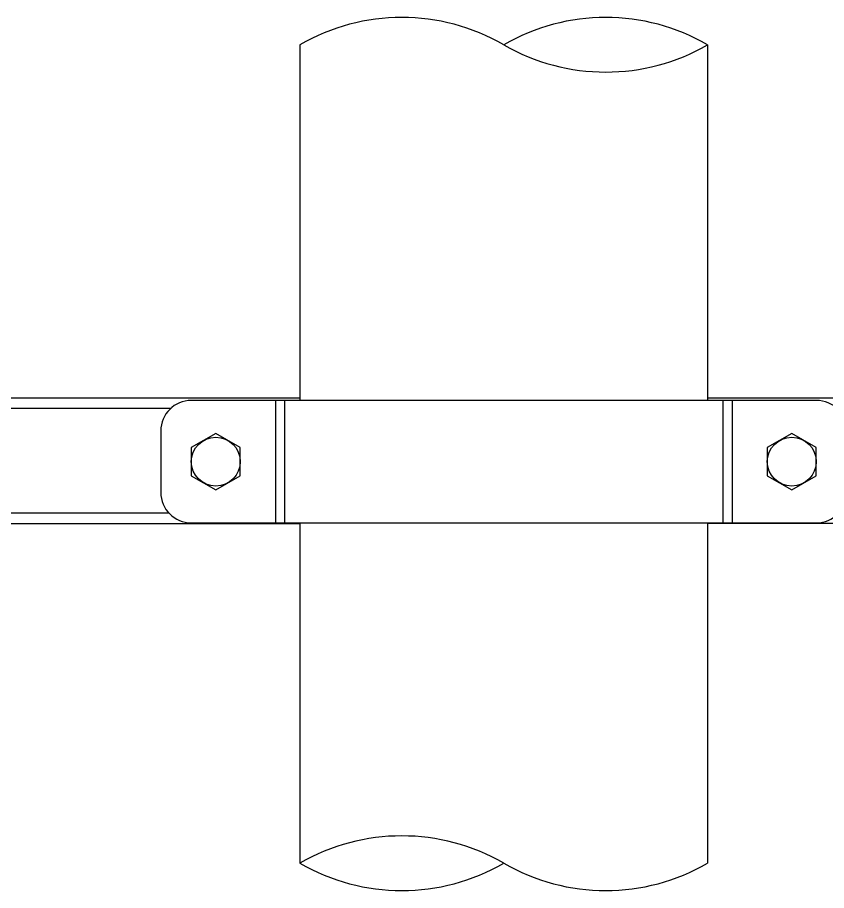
# Model space of a CAD drawing. Extents: x 27938 to 650306, y -92720 to 1524912.
# Drawn here: x 320877 to 323040, y 821061 to 823395 of the extents above; entities that cross this region are included whole.
import ezdxf

# ---------------------------------------------------------------- set-up
doc = ezdxf.new("R2010")
doc.units = 0
doc.header["$LTSCALE"] = 1000
doc.header["$MEASUREMENT"] = 0

msp = doc.modelspace()

# ---------------------------------------------------------------- linework, layer by layer
for p, q in [((321632.2, 823321.6), (321632.2, 822370.9)), ((322722.3, 823321.6), (322722.3, 822370.9)), ((321632.2, 822377.2), (319835.2, 822377.2)), ((323012.6, 822370.9), (321341.9, 822370.9)), ((321566.8, 822370.9), (321566.8, 822043.8)), ((321591.3, 822370.9), (321591.3, 822043.8)), ((323715.8, 822377.2), (322722.3, 822377.2)), ((322763.1, 822370.9), (322763.1, 822043.8)), ((322787.7, 822370.9), (322787.7, 822043.8)), ((321286.7, 822349.5), (319835.2, 822349.5)), ((321260.1, 822289.2), (321260.1, 822125.6)), ((321407.3, 822282.9), (321341.9, 822245.2)), ((321472.7, 822245.2), (321407.3, 822282.9)), ((322947.1, 822282.9), (322881.7, 822245.2)), ((323012.6, 822245.2), (322947.1, 822282.9)), ((321341.9, 822245.2), (321341.9, 822169.6)), ((321472.7, 822169.6), (321472.7, 822245.2)), ((322881.7, 822245.2), (322881.7, 822169.6)), ((323012.6, 822169.6), (323012.6, 822245.2)), ((321341.9, 822169.6), (321407.3, 822131.8)), ((321407.3, 822131.8), (321472.7, 822169.6)), ((322881.7, 822169.6), (322947.1, 822131.8)), ((322947.1, 822131.8), (323012.6, 822169.6)), ((321282.5, 822069.4), (319875.5, 822069.4)), ((321632.2, 822041.6), (319835.2, 822041.2)), ((321341.9, 822043.8), (323012.6, 822043.8)), ((321632.2, 822043.8), (321632.2, 821134.1)), ((322722.3, 822043.8), (322722.3, 821134.1)), ((323715.3, 822042), (322722.3, 822041.8))]:
    msp.add_line(p, q)
for centre in [(321407.3, 822207.4), (322947.1, 822207.4)]:
    msp.add_circle(centre, 65.4)
for centre, radius, start, end in [((321904.7, 822849.6), 545, 60, 120), ((322449.7, 822849.6), 545, 60, 120), ((322449.7, 823793.6), 545, 240, 300), ((321341.9, 822289.2), 81.8, 90, 180), ((323012.6, 822289.2), 81.8, 0, 90), ((321341.9, 822125.6), 81.8, 180, 270), ((323012.6, 822125.6), 81.8, 270, 0), ((321904.7, 820662.1), 545, 60, 120), ((321904.7, 821606.1), 545, 240, 300), ((322449.7, 821606.1), 545, 240, 300)]:
    msp.add_arc(centre, radius, start, end)

doc.saveas('drawing.dxf')
